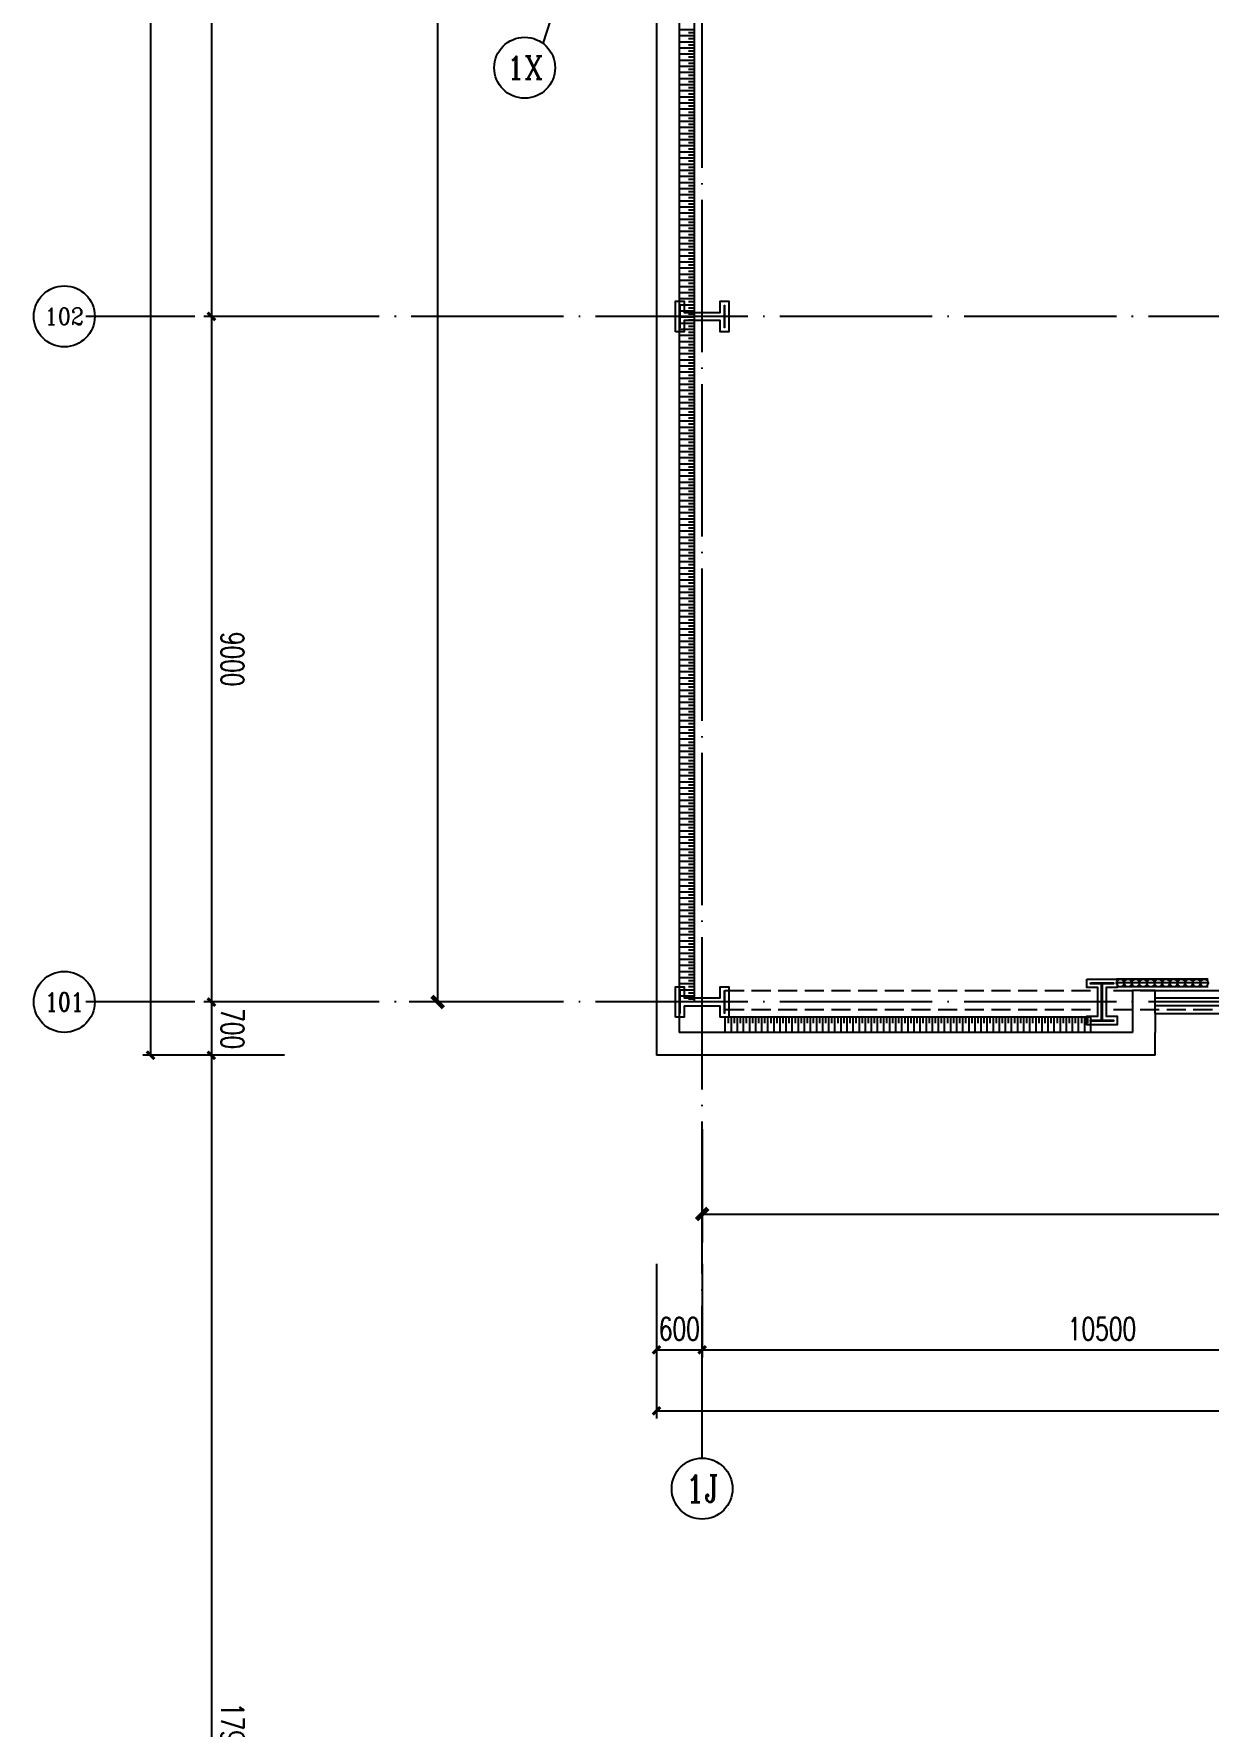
# Model space of a CAD drawing. Extents: x -555607 to 460190, y 498714 to 1664455.
# Drawn here: x -262730 to -247309, y 732312 to 754530 of the extents above; entities that cross this region are included whole.
import ezdxf
from ezdxf.enums import TextEntityAlignment as Align

# ---------------------------------------------------------------- set-up
doc = ezdxf.new("R2010")
doc.units = 0
doc.header["$LTSCALE"] = 1000
doc.header["$MEASUREMENT"] = 0
doc.linetypes.add('DASH', pattern=[0.35, 0.25, -0.1])
doc.linetypes.add('DOTE', pattern=[2.42, 2, -0.2, 0.02, -0.2])
doc.layers.get('Defpoints').update_dxf_attribs({"color": 210})
for name, color, linetype in [('99平面图例外参$0$A-HATCH-2', 251, 'Continuous'), ('A-AXIS-D', 1, 'Continuous'), ('A-AXIS-DOTE', 14, 'DOTE'), ('A-AXIS-DP', 126, 'Continuous'), ('A-HATCH-2', 251, 'Continuous'), ('A-HRAIL', 250, 'Continuous'), ('A-LIN-V', 9, 'Continuous'), ('A-SFCE', 30, 'Continuous'), ('AS-WALL', 40, 'Continuous'), ('TH_DIM', 3, 'Continuous'), ('建-窗', 8, 'Continuous')]:
    doc.layers.add(name, color=color, linetype=linetype)
doc.layers.add('S-col', color=2, linetype='Continuous', lineweight=0)
doc.styles.add('_TCH_AXIS', font='COMPLEX', dxfattribs={"bigfont": 'GBCBIG'})
doc.styles.add('_TCH_DIM_T3', font='SIMPLEX', dxfattribs={"width": 0.705882, "bigfont": 'GBCBIG'})
doc.styles.add('图框宋体', font='', dxfattribs={"width": 0.75})
doc.styles.get('图框宋体').set_extended_font_data('SimSun')
doc.dimstyles.new('_TCH_ARCH&&100', dxfattribs={"dimtxt": 297.5, "dimasz": 100, "dimexe": 100, "dimexo": 100, "dimgap": 126.25, "dimtad": 1, "dimdec": 0, "dimzin": 0, "dimdsep": 46, "dimtxsty": '_TCH_DIM_T3', "dimblk": 'ARCHTICK', "dimcen": 0.09, "dimclrt": 7, "dimazin": 2, "dimtfac": 1, "dimtdec": 0, "dimtix": 1, "dimtmove": 2, "dimatfit": 3, "dimfxl": 100, "dimtolj": 1, "dimtzin": 0, "dimarcsym": 0})
doc.dimstyles.new('_TCH_ARCH&&150', dxfattribs={"dimtxt": 446.25, "dimasz": 150, "dimexe": 375, "dimexo": 450, "dimgap": 150, "dimtad": 1, "dimdec": 0, "dimzin": 0, "dimdsep": 46, "dimtxsty": '_TCH_DIM_T3', "dimblk": 'ARCHTICK', "dimcen": 0.09, "dimclrt": 7, "dimazin": 2, "dimtfac": 1, "dimtdec": 0, "dimtix": 1, "dimtmove": 2, "dimatfit": 3, "dimfxl": 1, "dimtolj": 1, "dimtzin": 0, "dimarcsym": 0})

# ---------------------------------------------------------------- blocks, each defined once
blk = doc.blocks.new('_FZH')
at = {"layer": 'A-HATCH-2', "color": 8}
blk.add_lwpolyline([(-0.437, -0.25), (-0.437, 0.25), (-0.297, 0.25), (-0.297, 0.067), (0.298, 0.067), (0.298, 0.25), (0.438, 0.25), (0.438, -0.25), (0.298, -0.25), (0.298, -0.068), (-0.297, -0.068), (-0.297, -0.25)], close=True, dxfattribs=at)
at = {"layer": 'S-col', "color": 8}
blk.add_lwpolyline([(-0.375, -0.188), (-0.375, 0.187), (-0.36, 0.187), (-0.36, 0.005), (0.36, 0.005), (0.36, 0.187), (0.375, 0.187), (0.375, -0.188), (0.36, -0.188), (0.36, -0.005), (-0.36, -0.005), (-0.36, -0.188)], close=True, dxfattribs=at)
blk = doc.blocks.new('342343243')
at = {"layer": 'A-AXIS-DP', "color": 5}
blk.add_lwpolyline([(-155704, 832070), (-155404, 832070), (-155404, 832058), (-155550, 832058), (-155550, 831582), (-155404, 831582), (-155404, 831570), (-155704, 831570), (-155704, 831582), (-155558, 831582), (-155558, 832058), (-155704, 832058), (-155704, 832070)], close=True, dxfattribs=at)
at = {"layer": 'A-HATCH-2'}
blk.add_lwpolyline([(-155754, 832120), (-155354, 832120), (-155354, 832008), (-155500, 832008), (-155500, 831632), (-155354, 831632), (-155354, 831520), (-155754, 831520), (-155754, 831632), (-155608, 831632), (-155608, 832008), (-155754, 832008)], close=True, dxfattribs=at)
blk = doc.blocks.new('_ArchTick')
at = {"color": 0, "linetype": 'ByBlock', "const_width": 0.4}
blk.add_lwpolyline([(-0.5, -0.5), (0.5, 0.5)], dxfattribs=at)
blk = doc.blocks.new('*D154')
at = {"layer": 'A-AXIS-D', "color": 0, "lineweight": -2, "transparency": 16777216}
for p, q in [((-254554, 738280), (-254554, 736353)), ((-128054, 738280), (-128054, 736353)), ((-254554, 736453), (-128054, 736453))]:
    blk.add_line(p, q, dxfattribs=at)
at = {"layer": 'Defpoints', "color": 0, "transparency": 16777216}
for p in [(-254554, 738380), (-128054, 738380), (-128054, 736453)]:
    blk.add_point(p, dxfattribs=at)
at = {"layer": 'A-AXIS-D', "color": 0, "lineweight": -2, "transparency": 16777216, "xscale": 100, "yscale": 100, "zscale": 100, "rotation": 180}
blk.add_blockref('_ArchTick', (-254554, 736453), dxfattribs=at)
at = {"layer": 'A-AXIS-D', "color": 0, "lineweight": -2, "transparency": 16777216, "xscale": 100, "yscale": 100, "zscale": 100}
blk.add_blockref('_ArchTick', (-128054, 736453), dxfattribs=at)
at = {"layer": 'A-AXIS-D', "color": 7, "transparency": 16777216, "insert": (-191304, 736728), "char_height": 297.5, "attachment_point": 5, "style": '_TCH_DIM_T3'}
blk.add_mtext('\\A1;126500', dxfattribs=at)
blk = doc.blocks.new('*D155')
at = {"layer": 'A-AXIS-D', "color": 0, "lineweight": -2, "transparency": 16777216}
for p, q in [((-254554, 738380), (-254554, 737153)), ((-253954, 738380), (-253954, 737153)), ((-254554, 737253), (-253954, 737253))]:
    blk.add_line(p, q, dxfattribs=at)
at = {"layer": 'Defpoints', "color": 0, "transparency": 16777216}
for p in [(-254554, 738480), (-253954, 738480), (-253954, 737253)]:
    blk.add_point(p, dxfattribs=at)
at = {"layer": 'A-AXIS-D', "color": 0, "lineweight": -2, "transparency": 16777216, "xscale": 100, "yscale": 100, "zscale": 100, "rotation": 180}
blk.add_blockref('_ArchTick', (-254554, 737253), dxfattribs=at)
at = {"layer": 'A-AXIS-D', "color": 0, "lineweight": -2, "transparency": 16777216, "xscale": 100, "yscale": 100, "zscale": 100}
blk.add_blockref('_ArchTick', (-253954, 737253), dxfattribs=at)
at = {"layer": 'A-AXIS-D', "color": 7, "transparency": 16777216, "insert": (-254254, 737528), "char_height": 297.5, "attachment_point": 5, "style": '_TCH_DIM_T3'}
blk.add_mtext('\\A1;600', dxfattribs=at)
blk = doc.blocks.new('*D156')
at = {"layer": 'A-AXIS-D', "color": 0, "lineweight": -2, "transparency": 16777216}
for p, q in [((-253954, 738380), (-253954, 737153)), ((-243454, 738380), (-243454, 737153)), ((-253954, 737253), (-243454, 737253))]:
    blk.add_line(p, q, dxfattribs=at)
at = {"layer": 'Defpoints', "color": 0, "transparency": 16777216}
for p in [(-253954, 738480), (-243454, 738480), (-243454, 737253)]:
    blk.add_point(p, dxfattribs=at)
at = {"layer": 'A-AXIS-D', "color": 0, "lineweight": -2, "transparency": 16777216, "xscale": 100, "yscale": 100, "zscale": 100, "rotation": 180}
blk.add_blockref('_ArchTick', (-253954, 737253), dxfattribs=at)
at = {"layer": 'A-AXIS-D', "color": 0, "lineweight": -2, "transparency": 16777216, "xscale": 100, "yscale": 100, "zscale": 100}
blk.add_blockref('_ArchTick', (-243454, 737253), dxfattribs=at)
at = {"layer": 'A-AXIS-D', "color": 7, "transparency": 16777216, "insert": (-248704, 737528), "char_height": 297.5, "attachment_point": 5, "style": '_TCH_DIM_T3'}
blk.add_mtext('\\A1;10500', dxfattribs=at)
blk = doc.blocks.new('*D170')
at = {"layer": 'A-AXIS-D', "color": 0, "lineweight": -2, "transparency": 16777216}
for p, q in [((-259540, 832520), (-261298.260064, 832520)), ((-261198.260064, 832520), (-261198.260064, 741120)), ((-259540, 741120), (-261298.260064, 741120))]:
    blk.add_line(p, q, dxfattribs=at)
at = {"layer": 'Defpoints', "color": 0, "transparency": 16777216}
for p in [(-259440, 832520), (-261198.260064, 741120), (-259440, 741120)]:
    blk.add_point(p, dxfattribs=at)
at = {"layer": 'A-AXIS-D', "color": 0, "lineweight": -2, "transparency": 16777216, "xscale": 100, "yscale": 100, "zscale": 100}
for p, rotation in [((-261198.260064, 832520), 90), ((-261198.260064, 741120), 270)]:
    blk.add_blockref('_ArchTick', p, dxfattribs=dict(at, rotation=rotation))
at = {"layer": 'A-AXIS-D', "color": 7, "transparency": 16777216, "insert": (-260923.260064, 786820), "char_height": 297.5, "attachment_point": 5, "rotation": 270, "style": '_TCH_DIM_T3'}
blk.add_mtext('\\A1;91400', dxfattribs=at)
blk = doc.blocks.new('*D284')
at = {"layer": 'A-AXIS-D', "color": 0, "lineweight": -2, "transparency": 16777216}
for p, q in [((-259440, 741120), (-260498, 741120)), ((-260398, 741120), (-260398, 723220)), ((-259440, 723220), (-260498, 723220))]:
    blk.add_line(p, q, dxfattribs=at)
at = {"layer": 'Defpoints', "color": 0, "transparency": 16777216}
for p in [(-259340, 741120), (-260398, 723220), (-259340, 723220)]:
    blk.add_point(p, dxfattribs=at)
at = {"layer": 'A-AXIS-D', "color": 0, "lineweight": -2, "transparency": 16777216, "xscale": 100, "yscale": 100, "zscale": 100}
for p, rotation in [((-260398, 741120), 90), ((-260398, 723220), 270)]:
    blk.add_blockref('_ArchTick', p, dxfattribs=dict(at, rotation=rotation))
at = {"layer": 'A-AXIS-D', "color": 7, "transparency": 16777216, "insert": (-260123, 732170), "char_height": 297.5, "attachment_point": 5, "rotation": 270, "style": '_TCH_DIM_T3'}
blk.add_mtext('\\A1;17900', dxfattribs=at)
blk = doc.blocks.new('*D285')
at = {"layer": 'A-AXIS-D', "color": 0, "lineweight": -2, "transparency": 16777216}
for p, q in [((-259440, 741820), (-260498, 741820)), ((-260398, 741820), (-260398, 741120)), ((-259440, 741120), (-260498, 741120))]:
    blk.add_line(p, q, dxfattribs=at)
at = {"layer": 'Defpoints', "color": 0, "transparency": 16777216}
for p in [(-259340, 741820), (-260398, 741120), (-259340, 741120)]:
    blk.add_point(p, dxfattribs=at)
at = {"layer": 'A-AXIS-D', "color": 0, "lineweight": -2, "transparency": 16777216, "xscale": 100, "yscale": 100, "zscale": 100}
for p, rotation in [((-260398, 741820), 90), ((-260398, 741120), 270)]:
    blk.add_blockref('_ArchTick', p, dxfattribs=dict(at, rotation=rotation))
at = {"layer": 'A-AXIS-D', "color": 7, "transparency": 16777216, "insert": (-260123, 741470), "char_height": 297.5, "attachment_point": 5, "rotation": 270, "style": '_TCH_DIM_T3'}
blk.add_mtext('\\A1;700', dxfattribs=at)
blk = doc.blocks.new('*D286')
at = {"layer": 'A-AXIS-D', "color": 0, "lineweight": -2, "transparency": 16777216}
for p, q in [((-259440, 750820), (-260498, 750820)), ((-260398, 750820), (-260398, 741820)), ((-259440, 741820), (-260498, 741820))]:
    blk.add_line(p, q, dxfattribs=at)
at = {"layer": 'Defpoints', "color": 0, "transparency": 16777216}
for p in [(-259340, 750820), (-260398, 741820), (-259340, 741820)]:
    blk.add_point(p, dxfattribs=at)
at = {"layer": 'A-AXIS-D', "color": 0, "lineweight": -2, "transparency": 16777216, "xscale": 100, "yscale": 100, "zscale": 100}
for p, rotation in [((-260398, 750820), 90), ((-260398, 741820), 270)]:
    blk.add_blockref('_ArchTick', p, dxfattribs=dict(at, rotation=rotation))
at = {"layer": 'A-AXIS-D', "color": 7, "transparency": 16777216, "insert": (-260123, 746320), "char_height": 297.5, "attachment_point": 5, "rotation": 270, "style": '_TCH_DIM_T3'}
blk.add_mtext('\\A1;9000', dxfattribs=at)
blk = doc.blocks.new('*D287')
at = {"layer": 'A-AXIS-D', "color": 0, "lineweight": -2, "transparency": 16777216}
for p, q in [((-259440, 759820), (-260498, 759820)), ((-260398, 759820), (-260398, 750820)), ((-259440, 750820), (-260498, 750820))]:
    blk.add_line(p, q, dxfattribs=at)
at = {"layer": 'Defpoints', "color": 0, "transparency": 16777216}
for p in [(-259340, 759820), (-260398, 750820), (-259340, 750820)]:
    blk.add_point(p, dxfattribs=at)
at = {"layer": 'A-AXIS-D', "color": 0, "lineweight": -2, "transparency": 16777216, "xscale": 100, "yscale": 100, "zscale": 100}
for p, rotation in [((-260398, 759820), 90), ((-260398, 750820), 270)]:
    blk.add_blockref('_ArchTick', p, dxfattribs=dict(at, rotation=rotation))
at = {"layer": 'A-AXIS-D', "color": 7, "transparency": 16777216, "insert": (-260123, 755320), "char_height": 297.5, "attachment_point": 5, "rotation": 270, "style": '_TCH_DIM_T3'}
blk.add_mtext('\\A1;9000', dxfattribs=at)
blk = doc.blocks.new('WINDOW2DLIB$DYNSTYLE$00000005')
at = {"color": 0}
for points in [[(-0.5, 0.5), (-0.5, -0.5)], [(-0.5, 0.5), (0.5, 0.5)], [(0.5, -0.5), (0.5, 0.5)], [(0.5, 0.167), (-0.5, 0.167)], [(0.5, -0.167), (-0.5, -0.167)], [(-0.5, -0.5), (0.5, -0.5)]]:
    blk.add_lwpolyline(points, dxfattribs=at)
blk = doc.blocks.new('99平面图例外参$0$$LinePat$填挖边坡')
at = {"color": 0}
for p, q in [((0, 0), (0, -1500)), ((300, 0), (300, -600))]:
    blk.add_line(p, q, dxfattribs=at)
at = {"layer": 'Defpoints', "color": 0}
blk.add_point((600, 0), dxfattribs=at)
blk = doc.blocks.new('99平面图例外参$0$$LinePat$圆环')
for points in [[(0, 150), (300, 150)], [(0, 0), (300, 0)], [(0, -150), (300, -150)]]:
    blk.add_lwpolyline(points)
at = {"color": 0}
blk.add_circle((150, 0), 150, dxfattribs=at)
blk = doc.blocks.new('*D612')
at = {"layer": 'Defpoints', "color": 0, "transparency": 16777216}
for p in [(-257427, 786820), (-255598, 786820), (-255598, 741820)]:
    blk.add_point(p, dxfattribs=at)
at = {"layer": 'TH_DIM', "color": 0, "lineweight": -2, "transparency": 16777216}
for p, q in [((-256048, 786820), (-257802, 786820)), ((-257427, 741820), (-257427, 786820)), ((-256048, 741820), (-257802, 741820))]:
    blk.add_line(p, q, dxfattribs=at)
at = {"layer": 'TH_DIM', "color": 0, "lineweight": -2, "transparency": 16777216, "xscale": 150, "yscale": 150, "zscale": 150}
for p, rotation in [((-257427, 786820), 90), ((-257427, 741820), 270)]:
    blk.add_blockref('_ArchTick', p, dxfattribs=dict(at, rotation=rotation))
at = {"layer": 'TH_DIM', "color": 7, "transparency": 16777216, "insert": (-257875, 764320), "char_height": 446.25, "attachment_point": 5, "rotation": 90, "style": '图框宋体'}
blk.add_mtext('\\A1;本侧101轴至106轴储烟仓以下开窗(门)面积共计:21.62平方', dxfattribs=at)
blk = doc.blocks.new('*D611')
at = {"layer": 'Defpoints', "color": 0, "transparency": 16777216}
for p in [(-253954, 740602), (-226954, 740602), (-226954, 739036)]:
    blk.add_point(p, dxfattribs=at)
at = {"layer": 'TH_DIM', "color": 0, "lineweight": -2, "transparency": 16777216}
for p, q in [((-253954, 740152), (-253954, 738661)), ((-226954, 740152), (-226954, 738661)), ((-253954, 739036), (-226954, 739036))]:
    blk.add_line(p, q, dxfattribs=at)
at = {"layer": 'TH_DIM', "color": 0, "lineweight": -2, "transparency": 16777216, "xscale": 150, "yscale": 150, "zscale": 150, "rotation": 180}
blk.add_blockref('_ArchTick', (-253954, 739036), dxfattribs=at)
at = {"layer": 'TH_DIM', "color": 0, "lineweight": -2, "transparency": 16777216, "xscale": 150, "yscale": 150, "zscale": 150}
blk.add_blockref('_ArchTick', (-226954, 739036), dxfattribs=at)
at = {"layer": 'TH_DIM', "color": 7, "transparency": 16777216, "insert": (-240454, 739485), "char_height": 446.25, "attachment_point": 5, "style": '图框宋体'}
blk.add_mtext('\\A1;本侧1J轴至1G轴储烟仓以下开窗(门)面积共计:4.15平方', dxfattribs=at)

msp = doc.modelspace()

# ---------------------------------------------------------------- linework, layer by layer
at = {"layer": 'A-AXIS-D'}
for centre in [(-256284.8, 754085), (-262329.9, 750821.1), (-262329.9, 741821.1), (-253954.1, 735431.1)]:
    msp.add_circle(centre, 400, dxfattribs=at)
at = {"layer": 'A-AXIS-DOTE', "color": 250}
for p, q in [((-253954.1, 735831.1), (-253954.1, 841487.3)), ((-144454.2, 750820), (-262046.4, 750820)), ((-144454.2, 741820), (-262046.4, 741820))]:
    msp.add_line(p, q, dxfattribs=at)
at = {"layer": 'A-AXIS-DOTE', "color": 250, "ltscale": 2}
msp.add_lwpolyline([(-256041.7, 754402.6), (-229555.2, 836034.7)], dxfattribs=at)
at = {"layer": 'A-LIN-V', "color": 250}
for p, q in [((-254054.2, 741816), (-254054.2, 760204.2)), ((-248854.2, 741620), (-253654.2, 741620)), ((-253654.2, 741620), (-253654.2, 741420)), ((-248854.2, 741620), (-248854.2, 741420))]:
    msp.add_line(p, q, dxfattribs=at)
at = {"layer": 'A-SFCE', "color": 250, "linetype": 'DASH'}
for p, q in [((-253654.2, 741970), (-248854.2, 741970)), ((-248554.2, 741970), (-243754.2, 741970)), ((-253654.2, 741720), (-248854.2, 741720)), ((-248554.2, 741720), (-243754.2, 741720))]:
    msp.add_line(p, q, dxfattribs=at)
at = {"layer": 'AS-WALL'}
for p, q in [((-254554.2, 757820), (-254554.2, 741120)), ((-254254.2, 757820), (-254254.2, 741420)), ((-248304.2, 741970), (-248304.2, 741420)), ((-248004.2, 741970), (-248304.2, 741970)), ((-248004.2, 741670), (-248004.2, 741970)), ((-248004.2, 741670), (-248004.2, 741420)), ((-248304.2, 741420), (-254254.2, 741420)), ((-248004.2, 741420), (-248004.2, 741420)), ((-248004.2, 741120), (-248004.2, 741420)), ((-248154.2, 741120), (-254554.2, 741120)), ((-248004.2, 741120), (-248154.2, 741120))]:
    msp.add_line(p, q, dxfattribs=at)

# ---------------------------------------------------------------- block references
at = {"color": 250, "xscale": 800.0000000000005, "yscale": 800.0000000000005, "zscale": 800.0000000000005}
for p in [(-253954.2, 750820), (-253954.2, 741820)]:
    msp.add_blockref('_FZH', p, dxfattribs=at)
at = {"layer": '99平面图例外参$0$A-HATCH-2', "color": 250, "xscale": 0.1338295690059803, "yscale": 0.1333333333333333, "zscale": 0.1333333333333333, "rotation": 270.0000000008099}
for p in [(-254054.2, 754583.3), (-254054.2, 754503), (-254054.2, 754422.7), (-254054.2, 754342.4), (-254054.2, 754262.1), (-254054.2, 754181.9), (-254054.2, 754101.6), (-254054.2, 754021.3), (-254054.2, 753941), (-254054.2, 753860.7), (-254054.2, 753780.4), (-254054.2, 753700.1), (-254054.2, 753619.8), (-254054.2, 753539.5), (-254054.2, 753459.2), (-254054.2, 753378.9), (-254054.2, 753298.6), (-254054.2, 753218.3), (-254054.2, 753138), (-254054.2, 753057.7), (-254054.2, 752977.4), (-254054.2, 752897.1), (-254054.2, 752816.8), (-254054.2, 752736.5), (-254054.2, 752656.2), (-254054.2, 752575.9), (-254054.2, 752495.6), (-254054.2, 752415.3), (-254054.2, 752335), (-254054.2, 752254.7), (-254054.2, 752174.4), (-254054.2, 752094.1), (-254054.2, 752013.8), (-254054.2, 751933.5), (-254054.2, 751853.2), (-254054.2, 751772.9), (-254054.2, 751692.6), (-254054.2, 751612.3), (-254054.2, 751532), (-254054.2, 751451.7), (-254054.2, 751371.4), (-254054.2, 751291.1), (-254054.2, 751210.8), (-254054.2, 751130.5), (-254054.2, 751050.2), (-254054.2, 750969.9), (-254054.2, 750889.6), (-254054.2, 750809.3), (-254054.2, 750729), (-254054.2, 750648.8), (-254054.2, 750568.5), (-254054.2, 750488.2), (-254054.2, 750407.9), (-254054.2, 750327.6), (-254054.2, 750247.3), (-254054.2, 750167), (-254054.2, 750086.7), (-254054.2, 750006.4), (-254054.2, 749926.1), (-254054.2, 749845.8), (-254054.2, 749765.5), (-254054.2, 749685.2), (-254054.2, 749604.9), (-254054.2, 749524.6), (-254054.2, 749444.3), (-254054.2, 749364), (-254054.2, 749283.7), (-254054.2, 749203.4), (-254054.2, 749123.1), (-254054.2, 749042.8), (-254054.2, 748962.5), (-254054.2, 748882.2), (-254054.2, 748801.9), (-254054.2, 748721.6), (-254054.2, 748641.3), (-254054.2, 748561), (-254054.2, 748480.7), (-254054.2, 748400.4), (-254054.2, 748320.1), (-254054.2, 748239.8), (-254054.2, 748159.5), (-254054.2, 748079.2), (-254054.2, 747998.9), (-254054.2, 747918.6), (-254054.2, 747838.3), (-254054.2, 747758), (-254054.2, 747677.7), (-254054.2, 747597.4), (-254054.2, 747517.1), (-254054.2, 747436.8), (-254054.2, 747356.5), (-254054.2, 747276.2), (-254054.2, 747195.9), (-254054.2, 747115.7), (-254054.2, 747035.4), (-254054.2, 746955.1), (-254054.2, 746874.8), (-254054.2, 746794.5), (-254054.2, 746714.2), (-254054.2, 746633.9), (-254054.2, 746553.6), (-254054.2, 746473.3), (-254054.2, 746393), (-254054.2, 746312.7), (-254054.2, 746232.4), (-254054.2, 746152.1), (-254054.2, 746071.8), (-254054.2, 745991.5), (-254054.2, 745911.2), (-254054.2, 745830.9), (-254054.2, 745750.6), (-254054.2, 745670.3), (-254054.2, 745590), (-254054.2, 745509.7), (-254054.2, 745429.4), (-254054.2, 745349.1), (-254054.2, 745268.8), (-254054.2, 745188.5), (-254054.2, 745108.2), (-254054.2, 745027.9), (-254054.2, 744947.6), (-254054.2, 744867.3), (-254054.2, 744787), (-254054.2, 744706.7), (-254054.2, 744626.4), (-254054.2, 744546.1), (-254054.2, 744465.8), (-254054.2, 744385.5), (-254054.2, 744305.2), (-254054.2, 744224.9), (-254054.2, 744144.6), (-254054.2, 744064.3), (-254054.2, 743984), (-254054.2, 743903.7), (-254054.2, 743823.4), (-254054.2, 743743.1), (-254054.2, 743662.8), (-254054.2, 743582.6), (-254054.2, 743502.3), (-254054.2, 743422), (-254054.2, 743341.7), (-254054.2, 743261.4), (-254054.2, 743181.1), (-254054.2, 743100.8), (-254054.2, 743020.5), (-254054.2, 742940.2), (-254054.2, 742859.9), (-254054.2, 742779.6), (-254054.2, 742699.3), (-254054.2, 742619), (-254054.2, 742538.7), (-254054.2, 742458.4), (-254054.2, 742378.1), (-254054.2, 742297.8), (-254054.2, 742217.5), (-254054.2, 742137.2), (-254054.2, 742056.9), (-254054.2, 741976.6), (-254054.2, 741896.3)]:
    msp.add_blockref('99平面图例外参$0$$LinePat$填挖边坡', p, dxfattribs=at)
at = {"layer": '99平面图例外参$0$A-HATCH-2', "color": 250, "xscale": 0.1333339119165046, "yscale": 0.1333339119165046, "zscale": 0.1333339119165046}
for p in [(-253654.2, 741620), (-253574.2, 741620), (-253494.2, 741620), (-253414.2, 741620), (-253334.2, 741620), (-253254.2, 741620), (-253174.2, 741620), (-253094.2, 741620), (-253014.2, 741620), (-252934.2, 741620), (-252854.2, 741620), (-252774.2, 741620), (-252694.2, 741620), (-252614.2, 741620), (-252534.2, 741620), (-252454.2, 741620), (-252374.2, 741620), (-252294.2, 741620), (-252214.2, 741620), (-252134.2, 741620), (-252054.2, 741620), (-251974.2, 741620), (-251894.2, 741620), (-251814.2, 741620), (-251734.2, 741620), (-251654.2, 741620), (-251574.2, 741620), (-251494.2, 741620), (-251414.2, 741620), (-251334.2, 741620), (-251254.2, 741620), (-251174.2, 741620), (-251094.2, 741620), (-251014.2, 741620), (-250934.2, 741620), (-250854.2, 741620), (-250774.2, 741620), (-250694.2, 741620), (-250614.2, 741620), (-250534.2, 741620), (-250454.2, 741620), (-250374.2, 741620), (-250294.2, 741620), (-250214.2, 741620), (-250134.2, 741620), (-250054.2, 741620), (-249974.2, 741620), (-249894.2, 741620), (-249814.2, 741620), (-249734.2, 741620), (-249654.2, 741620), (-249574.2, 741620), (-249494.2, 741620), (-249414.2, 741620), (-249334.2, 741620), (-249254.2, 741620), (-249174.2, 741620), (-249094.2, 741620), (-249014.2, 741620), (-248934.2, 741620)]:
    msp.add_blockref('99平面图例外参$0$$LinePat$填挖边坡', p, dxfattribs=at)
at = {"layer": 'A-AXIS-DP', "color": 250}
msp.add_blockref('342343243', (-93150, -90000), dxfattribs=at)
at = {"layer": 'A-HRAIL', "color": 250, "xscale": 0.3346638894194485, "yscale": 0.3333333333111111, "zscale": 0.3333333333111111, "rotation": 180}
for p in [(-248413.8, 742070), (-248313.4, 742070), (-248213, 742070), (-248112.6, 742070), (-248012.2, 742070), (-247911.8, 742070), (-247811.4, 742070), (-247711, 742070), (-247610.6, 742070), (-247510.2, 742070), (-247409.8, 742070), (-247309.4, 742070)]:
    msp.add_blockref('99平面图例外参$0$$LinePat$圆环', p, dxfattribs=at)
at = {"layer": '建-窗', "xscale": -1500, "yscale": 300, "zscale": 300, "rotation": 180.0000000000445}
msp.add_blockref('WINDOW2DLIB$DYNSTYLE$00000005', (-247254.2, 741820), dxfattribs=at)

# ---------------------------------------------------------------- texts
at = {"layer": 'A-AXIS-D', "color": 7, "style": '_TCH_AXIS'}
for s, height, p, p2 in [('1X', 300.65, (-256521.1, 753934.7), (-256048.6, 753934.7)), ('102', 220.59, (-262587.3, 750710.8), (-262072.5, 750710.8)), ('101', 241.21, (-262582.6, 741700.5), (-262077.2, 741700.5)), ('1J', 351.87, (-254172, 735255.2), (-253736.3, 735255.2))]:
    msp.add_text(s, height=height, dxfattribs=at).set_placement(p, p2, align=Align.FIT)

# ---------------------------------------------------------------- dimensions: what is measured, and where the dimension line sits
at = {"layer": 'A-AXIS-D'}
for base, p1, p2, text, picture, middle in [((-261198.3, 741120), (-259440, 832520), (-259440, 741120), '91400', '*D170', (-260923.3, 786820)), ((-260398.3, 750820), (-259340, 759820), (-259340, 750820), '9000', '*D287', (-260123.3, 755320)), ((-260398.3, 741820), (-259340, 750820), (-259340, 741820), '9000', '*D286', (-260123.3, 746320)), ((-260398.3, 741120), (-259340, 741820), (-259340, 741120), '700', '*D285', (-260123.3, 741470)), ((-260398.3, 723220), (-259340, 741120), (-259340, 723220), '17900', '*D284', (-260123.3, 732170))]:
    dim = msp.add_linear_dim(base=base, p1=p1, p2=p2, angle=270, text=text, dimstyle='_TCH_ARCH&&100', override={"dimgap": 0}, dxfattribs=at)
    dim.commit()
    dim.dimension.update_dxf_attribs({"geometry": picture, "text_midpoint": middle, "dimtype": 129, "text_rotation": 270})
for base, p1, p2, text, picture, middle in [((-253954.1, 737253.3), (-254554.2, 738480), (-253954.1, 738480), '600', '*D155', (-254254.2, 737528.3)), ((-128054.2, 736453.3), (-254554.2, 738380), (-128054.2, 738380), '126500', '*D154', (-191304.2, 736728.3)), ((-243454.2, 737253.3), (-253954.1, 738480), (-243454.2, 738480), '10500', '*D156', (-248704.2, 737528.3))]:
    dim = msp.add_linear_dim(base=base, p1=p1, p2=p2, angle=0, text=text, dimstyle='_TCH_ARCH&&100', override={"dimgap": 0}, dxfattribs=at)
    dim.commit()
    dim.dimension.update_dxf_attribs({"geometry": picture, "text_midpoint": middle, "dimtype": 129})
at = {"layer": 'TH_DIM', "color": 7}
for p1, p2, distance, text, picture, middle in [((-255597.5, 741820), (-255597.5, 786820), 1829.4, '本侧101轴至106轴储烟仓以下开窗(门)面积共计:21.62平方', '*D612', (-257874.8, 764320)), ((-253954.1, 740602.5), (-226954.2, 740602.5), -1566.9, '本侧1J轴至1G轴储烟仓以下开窗(门)面积共计:4.15平方', '*D611', (-240454.2, 739484.8))]:
    dim = msp.add_aligned_dim(p1=p1, p2=p2, distance=distance, text=text, dimstyle='_TCH_ARCH&&150', override={"dimtxsty": '图框宋体'}, dxfattribs=at)
    dim.commit()
    dim.dimension.update_dxf_attribs({"geometry": picture, "text_midpoint": middle})

doc.saveas('drawing.dxf')
